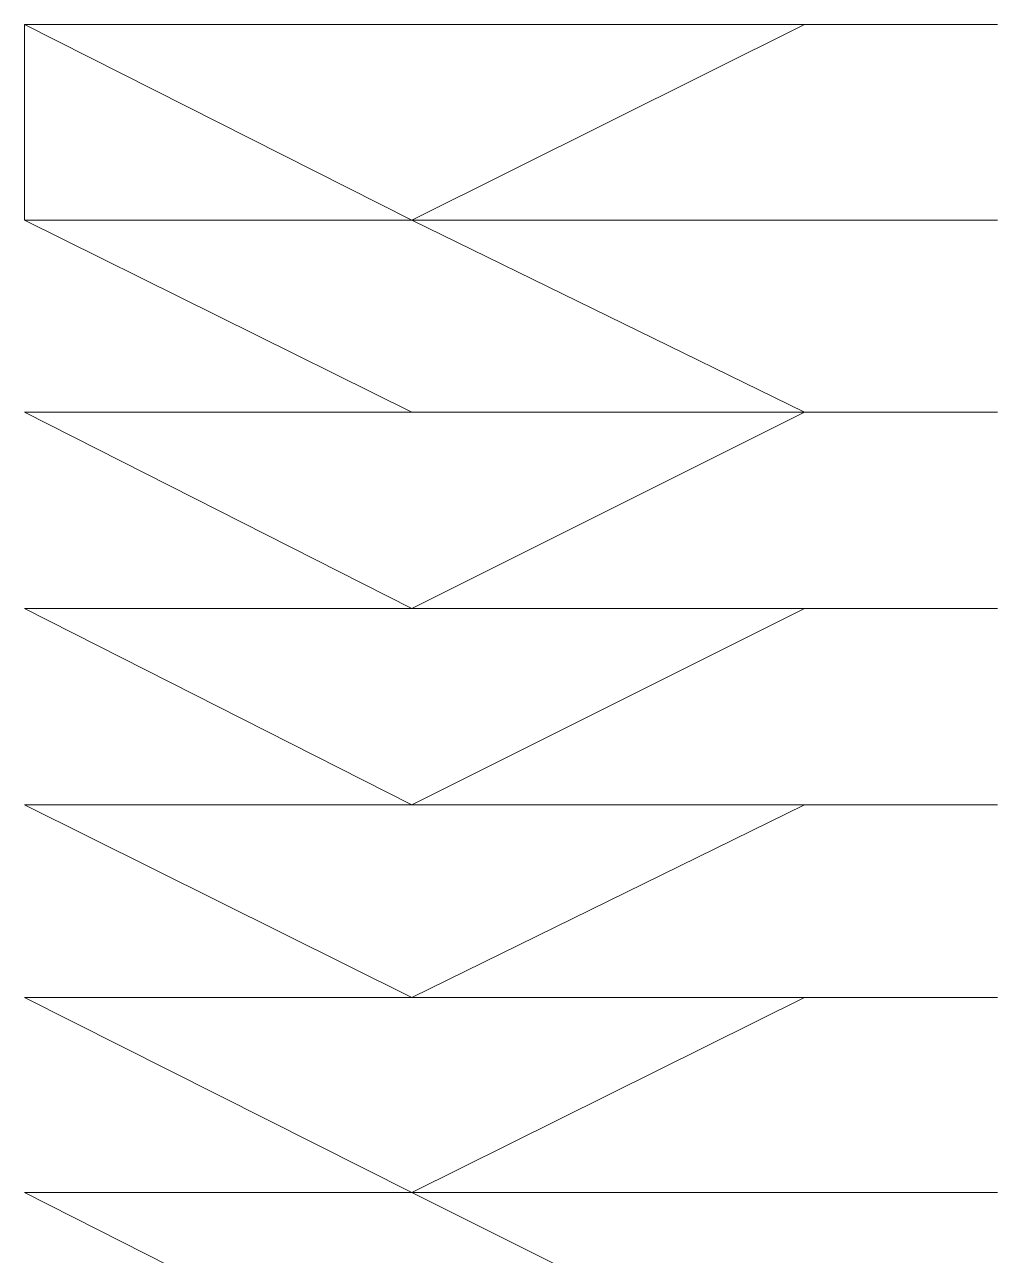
# Model space of a CAD drawing. Header units: millimetres. Extents: x 0 to 17945, y -132 to 1785.
# Drawn here: x 9888.23 to 9888.893, y 130.735 to 131.574 of the extents above; entities that cross this region are included whole.
import ezdxf

# ---------------------------------------------------------------- set-up
doc = ezdxf.new("R2010")
doc.units = ezdxf.units.MM

# ---------------------------------------------------------------- blocks, each defined once
blk = doc.blocks.new('TCR_GROWATT_40KTL3_X_FRONT')
at = {"color": 1, "lineweight": 9}
for points in [[(444.0527, 131.57429), (444.31666, 131.57429), (444.58422, 131.57429), (444.7156, 131.57429)], [(444.7156, 131.57429), (444.45044, 131.57429), (444.18558, 131.57429), (444.0527, 131.57429)], [(444.0527, 131.57429), (444.31666, 131.57429), (444.58422, 131.57429), (444.7156, 131.57429)], [(444.7156, 131.57429), (444.45044, 131.57429), (444.18558, 131.57429), (444.0527, 131.57429)], [(444.0527, 131.57429), (444.31666, 131.57429), (444.58422, 131.57429), (444.7156, 131.57429)], [(444.7156, 131.57429), (444.45044, 131.57429), (444.18558, 131.57429), (444.0527, 131.57429)], [(444.0527, 131.57429), (444.31666, 131.57429), (444.58422, 131.57429), (444.7156, 131.57429)], [(444.7156, 131.57429), (444.45044, 131.57429), (444.18558, 131.57429), (444.0527, 131.57429)], [(444.0527, 131.57429), (444.31666, 131.57429), (444.58422, 131.57429), (444.7156, 131.57429)], [(444.7156, 131.57429), (444.45044, 131.57429), (444.18558, 131.57429), (444.0527, 131.57429)], [(444.0527, 131.57429), (444.31666, 131.57429), (444.58422, 131.57429), (444.7156, 131.57429)], [(444.7156, 131.57429), (444.45044, 131.57429), (444.18558, 131.57429), (444.0527, 131.57429)], [(444.0527, 131.57429), (444.31666, 131.57429), (444.58422, 131.57429), (444.7156, 131.57429)], [(444.7156, 131.57429), (444.45044, 131.57429), (444.18558, 131.57429), (444.0527, 131.57429)], [(444.0527, 131.57429), (444.31666, 131.57429), (444.58422, 131.57429), (444.7156, 131.57429)], [(444.7156, 131.57429), (444.45044, 131.57429), (444.18558, 131.57429), (444.0527, 131.57429)], [(444.0527, 131.57429), (444.31666, 131.57429), (444.58422, 131.57429), (444.7156, 131.57429)], [(444.7156, 131.57429), (444.45044, 131.57429), (444.18558, 131.57429), (444.0527, 131.57429)], [(444.0527, 131.57429), (444.31666, 131.57429), (444.58422, 131.57429), (444.7156, 131.57429)], [(444.7156, 131.57429), (444.45044, 131.57429), (444.18558, 131.57429), (444.0527, 131.57429)], [(444.0527, 131.57429), (444.31666, 131.57429), (444.58422, 131.57429), (444.7156, 131.57429)], [(444.7156, 131.57429), (444.45044, 131.57429), (444.18558, 131.57429), (444.0527, 131.57429)], [(444.0527, 131.57429), (444.31666, 131.57429), (444.58422, 131.57429), (444.7156, 131.57429)], [(444.7156, 131.57429), (444.45044, 131.57429), (444.18558, 131.57429), (444.0527, 131.57429)], [(444.0527, 131.57429), (444.31666, 131.57429), (444.58422, 131.57429), (444.7156, 131.57429)], [(444.7156, 131.57429), (444.45044, 131.57429), (444.18558, 131.57429), (444.0527, 131.57429)], [(444.0527, 131.57429), (444.31666, 131.57429), (444.58422, 131.57429), (444.7156, 131.57429)], [(444.7156, 131.57429), (444.45044, 131.57429), (444.18558, 131.57429), (444.0527, 131.57429)], [(444.0527, 131.57429), (444.31666, 131.57429), (444.58422, 131.57429), (444.7156, 131.57429)], [(444.7156, 131.57429), (444.45044, 131.57429), (444.18558, 131.57429), (444.0527, 131.57429)], [(444.0527, 131.57429), (444.31666, 131.57429), (444.58422, 131.57429), (444.7156, 131.57429)], [(444.7156, 131.57429), (444.45044, 131.57429), (444.18558, 131.57429), (444.0527, 131.57429)], [(444.0527, 131.57429), (444.31666, 131.57429), (444.58422, 131.57429), (444.7156, 131.57429)], [(444.7156, 131.57429), (444.45044, 131.57429), (444.18558, 131.57429), (444.0527, 131.57429)], [(444.0527, 131.57429), (444.31666, 131.57429), (444.58422, 131.57429), (444.7156, 131.57429)], [(444.7156, 131.57429), (444.45044, 131.57429), (444.18558, 131.57429), (444.0527, 131.57429)], [(444.0527, 131.57429), (444.31666, 131.57429), (444.58422, 131.57429), (444.7156, 131.57429)], [(444.7156, 131.57429), (444.45044, 131.57429), (444.18558, 131.57429), (444.0527, 131.57429)], [(444.0527, 131.57429), (444.31666, 131.57429), (444.58422, 131.57429), (444.7156, 131.57429)], [(444.7156, 131.57429), (444.45044, 131.57429), (444.18558, 131.57429), (444.0527, 131.57429)], [(444.0527, 131.57429), (444.31666, 131.57429), (444.58422, 131.57429), (444.7156, 131.57429)], [(444.7156, 131.57429), (444.45044, 131.57429), (444.18558, 131.57429), (444.0527, 131.57429)], [(444.0527, 131.57429), (444.31666, 131.57429), (444.58422, 131.57429), (444.7156, 131.57429)], [(444.7156, 131.57429), (444.45044, 131.57429), (444.18558, 131.57429), (444.0527, 131.57429)], [(444.0527, 131.57429), (444.31666, 131.57429), (444.58422, 131.57429), (444.7156, 131.57429)], [(444.7156, 131.57429), (444.45044, 131.57429), (444.18558, 131.57429), (444.0527, 131.57429)], [(444.0527, 131.57429), (444.31666, 131.57429), (444.58422, 131.57429), (444.7156, 131.57429)], [(444.7156, 131.57429), (444.45044, 131.57429), (444.18558, 131.57429), (444.0527, 131.57429)], [(444.0527, 131.57429), (444.31666, 131.57429), (444.58422, 131.57429), (444.7156, 131.57429)], [(444.7156, 131.57429), (444.45044, 131.57429), (444.18558, 131.57429), (444.0527, 131.57429)], [(444.0527, 131.57429), (444.31666, 131.57429), (444.58422, 131.57429), (444.7156, 131.57429)], [(444.7156, 131.57429), (444.45044, 131.57429), (444.18558, 131.57429), (444.0527, 131.57429)], [(444.0527, 131.57429), (444.31666, 131.57429), (444.58422, 131.57429), (444.7156, 131.57429)], [(444.7156, 131.57429), (444.45044, 131.57429), (444.18558, 131.57429), (444.0527, 131.57429)], [(444.0527, 131.57429), (444.31666, 131.57429), (444.58422, 131.57429), (444.7156, 131.57429)], [(444.7156, 131.57429), (444.45044, 131.57429), (444.18558, 131.57429), (444.0527, 131.57429)], [(444.0527, 131.57429), (444.31666, 131.57429), (444.58422, 131.57429), (444.7156, 131.57429)], [(444.7156, 131.57429), (444.45044, 131.57429), (444.18558, 131.57429), (444.0527, 131.57429)], [(444.0527, 131.57429), (444.31666, 131.57429), (444.58422, 131.57429), (444.7156, 131.57429)], [(444.7156, 131.57429), (444.45044, 131.57429), (444.18558, 131.57429), (444.0527, 131.57429)], [(444.0527, 131.44111), (444.31666, 131.44111), (444.58422, 131.44111), (444.7156, 131.44111)], [(444.7156, 131.44111), (444.45044, 131.44111), (444.18558, 131.44111), (444.0527, 131.44111)], [(444.0527, 131.44111), (444.31666, 131.44111), (444.58422, 131.44111), (444.7156, 131.44111)], [(444.7156, 131.44111), (444.45044, 131.44111), (444.18558, 131.44111), (444.0527, 131.44111)], [(444.0527, 131.44111), (444.31666, 131.44111), (444.58422, 131.44111), (444.7156, 131.44111)], [(444.7156, 131.44111), (444.45044, 131.44111), (444.18558, 131.44111), (444.0527, 131.44111)], [(444.0527, 131.44111), (444.31666, 131.44111), (444.58422, 131.44111), (444.7156, 131.44111)], [(444.7156, 131.44111), (444.45044, 131.44111), (444.18558, 131.44111), (444.0527, 131.44111)], [(444.0527, 131.44111), (444.31666, 131.44111), (444.58422, 131.44111), (444.7156, 131.44111)], [(444.7156, 131.44111), (444.45044, 131.44111), (444.18558, 131.44111), (444.0527, 131.44111)], [(444.0527, 131.44111), (444.31666, 131.44111), (444.58422, 131.44111), (444.7156, 131.44111)], [(444.7156, 131.44111), (444.45044, 131.44111), (444.18558, 131.44111), (444.0527, 131.44111)], [(444.0527, 131.44111), (444.31666, 131.44111), (444.58422, 131.44111), (444.7156, 131.44111)], [(444.7156, 131.44111), (444.45044, 131.44111), (444.18558, 131.44111), (444.0527, 131.44111)], [(444.0527, 131.44111), (444.31666, 131.44111), (444.58422, 131.44111), (444.7156, 131.44111)], [(444.7156, 131.44111), (444.45044, 131.44111), (444.18558, 131.44111), (444.0527, 131.44111)], [(444.0527, 131.44111), (444.31666, 131.44111), (444.58422, 131.44111), (444.7156, 131.44111)], [(444.7156, 131.44111), (444.45044, 131.44111), (444.18558, 131.44111), (444.0527, 131.44111)], [(444.0527, 131.44111), (444.31666, 131.44111), (444.58422, 131.44111), (444.7156, 131.44111)], [(444.7156, 131.44111), (444.45044, 131.44111), (444.18558, 131.44111), (444.0527, 131.44111)], [(444.0527, 131.44111), (444.31666, 131.44111), (444.58422, 131.44111), (444.7156, 131.44111)], [(444.7156, 131.44111), (444.45044, 131.44111), (444.18558, 131.44111), (444.0527, 131.44111)], [(444.0527, 131.44111), (444.31666, 131.44111), (444.58422, 131.44111), (444.7156, 131.44111)], [(444.7156, 131.44111), (444.45044, 131.44111), (444.18558, 131.44111), (444.0527, 131.44111)], [(444.0527, 131.44111), (444.31666, 131.44111), (444.58422, 131.44111), (444.7156, 131.44111)], [(444.7156, 131.44111), (444.45044, 131.44111), (444.18558, 131.44111), (444.0527, 131.44111)], [(444.0527, 131.44111), (444.31666, 131.44111), (444.58422, 131.44111), (444.7156, 131.44111)], [(444.7156, 131.44111), (444.45044, 131.44111), (444.18558, 131.44111), (444.0527, 131.44111)], [(444.0527, 131.44111), (444.31666, 131.44111), (444.58422, 131.44111), (444.7156, 131.44111)], [(444.7156, 131.44111), (444.45044, 131.44111), (444.18558, 131.44111), (444.0527, 131.44111)], [(444.0527, 131.31003), (444.31666, 131.31003), (444.58422, 131.31003), (444.7156, 131.31003)], [(444.7156, 131.31003), (444.45044, 131.31003), (444.18558, 131.31003), (444.0527, 131.31003)], [(444.0527, 131.31003), (444.31666, 131.31003), (444.58422, 131.31003), (444.7156, 131.31003)], [(444.7156, 131.31003), (444.45044, 131.31003), (444.18558, 131.31003), (444.0527, 131.31003)], [(444.0527, 131.31003), (444.31666, 131.31003), (444.58422, 131.31003), (444.7156, 131.31003)], [(444.7156, 131.31003), (444.45044, 131.31003), (444.18558, 131.31003), (444.0527, 131.31003)], [(444.0527, 131.31003), (444.31666, 131.31003), (444.58422, 131.31003), (444.7156, 131.31003)], [(444.7156, 131.31003), (444.45044, 131.31003), (444.18558, 131.31003), (444.0527, 131.31003)], [(444.0527, 131.31003), (444.31666, 131.31003), (444.58422, 131.31003), (444.7156, 131.31003)], [(444.7156, 131.31003), (444.45044, 131.31003), (444.18558, 131.31003), (444.0527, 131.31003)], [(444.0527, 131.31003), (444.31666, 131.31003), (444.58422, 131.31003), (444.7156, 131.31003)], [(444.7156, 131.31003), (444.45044, 131.31003), (444.18558, 131.31003), (444.0527, 131.31003)], [(444.0527, 131.31003), (444.31666, 131.31003), (444.58422, 131.31003), (444.7156, 131.31003)], [(444.7156, 131.31003), (444.45044, 131.31003), (444.18558, 131.31003), (444.0527, 131.31003)], [(444.0527, 131.31003), (444.31666, 131.31003), (444.58422, 131.31003), (444.7156, 131.31003)], [(444.7156, 131.31003), (444.45044, 131.31003), (444.18558, 131.31003), (444.0527, 131.31003)], [(444.0527, 131.31003), (444.31666, 131.31003), (444.58422, 131.31003), (444.7156, 131.31003)], [(444.7156, 131.31003), (444.45044, 131.31003), (444.18558, 131.31003), (444.0527, 131.31003)], [(444.0527, 131.31003), (444.31666, 131.31003), (444.58422, 131.31003), (444.7156, 131.31003)], [(444.7156, 131.31003), (444.45044, 131.31003), (444.18558, 131.31003), (444.0527, 131.31003)], [(444.0527, 131.31003), (444.31666, 131.31003), (444.58422, 131.31003), (444.7156, 131.31003)], [(444.7156, 131.31003), (444.45044, 131.31003), (444.18558, 131.31003), (444.0527, 131.31003)], [(444.0527, 131.31003), (444.31666, 131.31003), (444.58422, 131.31003), (444.7156, 131.31003)], [(444.7156, 131.31003), (444.45044, 131.31003), (444.18558, 131.31003), (444.0527, 131.31003)], [(444.0527, 131.31003), (444.31666, 131.31003), (444.58422, 131.31003), (444.7156, 131.31003)], [(444.7156, 131.31003), (444.45044, 131.31003), (444.18558, 131.31003), (444.0527, 131.31003)], [(444.0527, 131.31003), (444.31666, 131.31003), (444.58422, 131.31003), (444.7156, 131.31003)], [(444.7156, 131.31003), (444.45044, 131.31003), (444.18558, 131.31003), (444.0527, 131.31003)], [(444.0527, 131.31003), (444.31666, 131.31003), (444.58422, 131.31003), (444.7156, 131.31003)], [(444.7156, 131.31003), (444.45044, 131.31003), (444.18558, 131.31003), (444.0527, 131.31003)], [(444.0527, 131.31003), (444.31666, 131.31003), (444.58422, 131.31003), (444.7156, 131.31003)], [(444.7156, 131.31003), (444.45044, 131.31003), (444.18558, 131.31003), (444.0527, 131.31003)], [(444.0527, 131.31003), (444.31666, 131.31003), (444.58422, 131.31003), (444.7156, 131.31003)], [(444.7156, 131.31003), (444.45044, 131.31003), (444.18558, 131.31003), (444.0527, 131.31003)], [(444.0527, 131.31003), (444.31666, 131.31003), (444.58422, 131.31003), (444.7156, 131.31003)], [(444.7156, 131.31003), (444.45044, 131.31003), (444.18558, 131.31003), (444.0527, 131.31003)], [(444.0527, 131.31003), (444.31666, 131.31003), (444.58422, 131.31003), (444.7156, 131.31003)], [(444.7156, 131.31003), (444.45044, 131.31003), (444.18558, 131.31003), (444.0527, 131.31003)], [(444.0527, 131.17624), (444.31666, 131.17624), (444.58422, 131.17624), (444.7156, 131.17624)], [(444.7156, 131.17624), (444.45044, 131.17624), (444.18558, 131.17624), (444.0527, 131.17624)], [(444.0527, 131.17624), (444.31666, 131.17624), (444.58422, 131.17624), (444.7156, 131.17624)], [(444.7156, 131.17624), (444.45044, 131.17624), (444.18558, 131.17624), (444.0527, 131.17624)], [(444.0527, 131.17624), (444.31666, 131.17624), (444.58422, 131.17624), (444.7156, 131.17624)], [(444.7156, 131.17624), (444.45044, 131.17624), (444.18558, 131.17624), (444.0527, 131.17624)], [(444.0527, 131.17624), (444.31666, 131.17624), (444.58422, 131.17624), (444.7156, 131.17624)], [(444.7156, 131.17624), (444.45044, 131.17624), (444.18558, 131.17624), (444.0527, 131.17624)], [(444.0527, 131.17624), (444.31666, 131.17624), (444.58422, 131.17624), (444.7156, 131.17624)], [(444.7156, 131.17624), (444.45044, 131.17624), (444.18558, 131.17624), (444.0527, 131.17624)], [(444.0527, 131.17624), (444.31666, 131.17624), (444.58422, 131.17624), (444.7156, 131.17624)], [(444.7156, 131.17624), (444.45044, 131.17624), (444.18558, 131.17624), (444.0527, 131.17624)], [(444.0527, 131.17624), (444.31666, 131.17624), (444.58422, 131.17624), (444.7156, 131.17624)], [(444.7156, 131.17624), (444.45044, 131.17624), (444.18558, 131.17624), (444.0527, 131.17624)], [(444.0527, 131.17624), (444.31666, 131.17624), (444.58422, 131.17624), (444.7156, 131.17624)], [(444.7156, 131.17624), (444.45044, 131.17624), (444.18558, 131.17624), (444.0527, 131.17624)], [(444.0527, 131.17624), (444.31666, 131.17624), (444.58422, 131.17624), (444.7156, 131.17624)], [(444.7156, 131.17624), (444.45044, 131.17624), (444.18558, 131.17624), (444.0527, 131.17624)], [(444.0527, 131.17624), (444.31666, 131.17624), (444.58422, 131.17624), (444.7156, 131.17624)], [(444.7156, 131.17624), (444.45044, 131.17624), (444.18558, 131.17624), (444.0527, 131.17624)], [(444.0527, 131.17624), (444.31666, 131.17624), (444.58422, 131.17624), (444.7156, 131.17624)], [(444.7156, 131.17624), (444.45044, 131.17624), (444.18558, 131.17624), (444.0527, 131.17624)], [(444.0527, 131.17624), (444.31666, 131.17624), (444.58422, 131.17624), (444.7156, 131.17624)], [(444.7156, 131.17624), (444.45044, 131.17624), (444.18558, 131.17624), (444.0527, 131.17624)], [(444.0527, 131.17624), (444.31666, 131.17624), (444.58422, 131.17624), (444.7156, 131.17624)], [(444.7156, 131.17624), (444.45044, 131.17624), (444.18558, 131.17624), (444.0527, 131.17624)], [(444.0527, 131.17624), (444.31666, 131.17624), (444.58422, 131.17624), (444.7156, 131.17624)], [(444.7156, 131.17624), (444.45044, 131.17624), (444.18558, 131.17624), (444.0527, 131.17624)], [(444.0527, 131.17624), (444.31666, 131.17624), (444.58422, 131.17624), (444.7156, 131.17624)], [(444.7156, 131.17624), (444.45044, 131.17624), (444.18558, 131.17624), (444.0527, 131.17624)], [(444.0527, 131.17624), (444.31666, 131.17624), (444.58422, 131.17624), (444.7156, 131.17624)], [(444.7156, 131.17624), (444.45044, 131.17624), (444.18558, 131.17624), (444.0527, 131.17624)], [(444.0527, 131.17624), (444.31666, 131.17624), (444.58422, 131.17624), (444.7156, 131.17624)], [(444.7156, 131.17624), (444.45044, 131.17624), (444.18558, 131.17624), (444.0527, 131.17624)], [(444.0527, 131.17624), (444.31666, 131.17624), (444.58422, 131.17624), (444.7156, 131.17624)], [(444.7156, 131.17624), (444.45044, 131.17624), (444.18558, 131.17624), (444.0527, 131.17624)], [(444.0527, 131.17624), (444.31666, 131.17624), (444.58422, 131.17624), (444.7156, 131.17624)], [(444.7156, 131.17624), (444.45044, 131.17624), (444.18558, 131.17624), (444.0527, 131.17624)], [(444.0527, 131.17624), (444.31666, 131.17624), (444.58422, 131.17624), (444.7156, 131.17624)], [(444.7156, 131.17624), (444.45044, 131.17624), (444.18558, 131.17624), (444.0527, 131.17624)], [(444.0527, 131.17624), (444.31666, 131.17624), (444.58422, 131.17624), (444.7156, 131.17624)], [(444.7156, 131.17624), (444.45044, 131.17624), (444.18558, 131.17624), (444.0527, 131.17624)], [(444.0527, 131.17624), (444.31666, 131.17624), (444.58422, 131.17624), (444.7156, 131.17624)], [(444.7156, 131.17624), (444.45044, 131.17624), (444.18558, 131.17624), (444.0527, 131.17624)], [(444.0527, 131.17624), (444.31666, 131.17624), (444.58422, 131.17624), (444.7156, 131.17624)], [(444.7156, 131.17624), (444.45044, 131.17624), (444.18558, 131.17624), (444.0527, 131.17624)], [(444.0527, 131.17624), (444.31666, 131.17624), (444.58422, 131.17624), (444.7156, 131.17624)], [(444.7156, 131.17624), (444.45044, 131.17624), (444.18558, 131.17624), (444.0527, 131.17624)], [(444.0527, 131.17624), (444.31666, 131.17624), (444.58422, 131.17624), (444.7156, 131.17624)], [(444.7156, 131.17624), (444.45044, 131.17624), (444.18558, 131.17624), (444.0527, 131.17624)], [(444.0527, 131.17624), (444.31666, 131.17624), (444.58422, 131.17624), (444.7156, 131.17624)], [(444.7156, 131.17624), (444.45044, 131.17624), (444.18558, 131.17624), (444.0527, 131.17624)], [(444.0527, 131.17624), (444.31666, 131.17624), (444.58422, 131.17624), (444.7156, 131.17624)], [(444.7156, 131.17624), (444.45044, 131.17624), (444.18558, 131.17624), (444.0527, 131.17624)], [(444.0527, 131.17624), (444.31666, 131.17624), (444.58422, 131.17624), (444.7156, 131.17624)], [(444.7156, 131.17624), (444.45044, 131.17624), (444.18558, 131.17624), (444.0527, 131.17624)], [(444.0527, 131.17624), (444.31666, 131.17624), (444.58422, 131.17624), (444.7156, 131.17624)], [(444.7156, 131.17624), (444.45044, 131.17624), (444.18558, 131.17624), (444.0527, 131.17624)], [(444.0527, 131.17624), (444.31666, 131.17624), (444.58422, 131.17624), (444.7156, 131.17624)], [(444.7156, 131.17624), (444.45044, 131.17624), (444.18558, 131.17624), (444.0527, 131.17624)], [(444.0527, 131.17624), (444.31666, 131.17624), (444.58422, 131.17624), (444.7156, 131.17624)], [(444.7156, 131.17624), (444.45044, 131.17624), (444.18558, 131.17624), (444.0527, 131.17624)], [(444.0527, 131.04246), (444.31666, 131.04246), (444.58422, 131.04246), (444.7156, 131.04246)], [(444.7156, 131.04246), (444.45044, 131.04246), (444.18558, 131.04246), (444.0527, 131.04246)], [(444.0527, 131.04246), (444.31666, 131.04246), (444.58422, 131.04246), (444.7156, 131.04246)], [(444.7156, 131.04246), (444.45044, 131.04246), (444.18558, 131.04246), (444.0527, 131.04246)], [(444.0527, 131.04246), (444.31666, 131.04246), (444.58422, 131.04246), (444.7156, 131.04246)], [(444.7156, 131.04246), (444.45044, 131.04246), (444.18558, 131.04246), (444.0527, 131.04246)], [(444.0527, 131.04246), (444.31666, 131.04246), (444.58422, 131.04246), (444.7156, 131.04246)], [(444.7156, 131.04246), (444.45044, 131.04246), (444.18558, 131.04246), (444.0527, 131.04246)], [(444.0527, 131.04246), (444.31666, 131.04246), (444.58422, 131.04246), (444.7156, 131.04246)], [(444.7156, 131.04246), (444.45044, 131.04246), (444.18558, 131.04246), (444.0527, 131.04246)], [(444.0527, 131.04246), (444.31666, 131.04246), (444.58422, 131.04246), (444.7156, 131.04246)], [(444.7156, 131.04246), (444.45044, 131.04246), (444.18558, 131.04246), (444.0527, 131.04246)], [(444.0527, 131.04246), (444.31666, 131.04246), (444.58422, 131.04246), (444.7156, 131.04246)], [(444.7156, 131.04246), (444.45044, 131.04246), (444.18558, 131.04246), (444.0527, 131.04246)], [(444.0527, 131.04246), (444.31666, 131.04246), (444.58422, 131.04246), (444.7156, 131.04246)], [(444.7156, 131.04246), (444.45044, 131.04246), (444.18558, 131.04246), (444.0527, 131.04246)], [(444.0527, 131.04246), (444.31666, 131.04246), (444.58422, 131.04246), (444.7156, 131.04246)], [(444.7156, 131.04246), (444.45044, 131.04246), (444.18558, 131.04246), (444.0527, 131.04246)], [(444.0527, 131.04246), (444.31666, 131.04246), (444.58422, 131.04246), (444.7156, 131.04246)], [(444.7156, 131.04246), (444.45044, 131.04246), (444.18558, 131.04246), (444.0527, 131.04246)], [(444.0527, 131.04246), (444.31666, 131.04246), (444.58422, 131.04246), (444.7156, 131.04246)], [(444.7156, 131.04246), (444.45044, 131.04246), (444.18558, 131.04246), (444.0527, 131.04246)], [(444.0527, 131.04246), (444.31666, 131.04246), (444.58422, 131.04246), (444.7156, 131.04246)], [(444.7156, 131.04246), (444.45044, 131.04246), (444.18558, 131.04246), (444.0527, 131.04246)], [(444.0527, 131.04246), (444.31666, 131.04246), (444.58422, 131.04246), (444.7156, 131.04246)], [(444.7156, 131.04246), (444.45044, 131.04246), (444.18558, 131.04246), (444.0527, 131.04246)], [(444.0527, 131.04246), (444.31666, 131.04246), (444.58422, 131.04246), (444.7156, 131.04246)], [(444.7156, 131.04246), (444.45044, 131.04246), (444.18558, 131.04246), (444.0527, 131.04246)], [(444.0527, 131.04246), (444.31666, 131.04246), (444.58422, 131.04246), (444.7156, 131.04246)], [(444.7156, 131.04246), (444.45044, 131.04246), (444.18558, 131.04246), (444.0527, 131.04246)], [(444.0527, 131.04246), (444.31666, 131.04246), (444.58422, 131.04246), (444.7156, 131.04246)], [(444.7156, 131.04246), (444.45044, 131.04246), (444.18558, 131.04246), (444.0527, 131.04246)], [(444.0527, 131.04246), (444.31666, 131.04246), (444.58422, 131.04246), (444.7156, 131.04246)], [(444.7156, 131.04246), (444.45044, 131.04246), (444.18558, 131.04246), (444.0527, 131.04246)], [(444.0527, 131.04246), (444.31666, 131.04246), (444.58422, 131.04246), (444.7156, 131.04246)], [(444.7156, 131.04246), (444.45044, 131.04246), (444.18558, 131.04246), (444.0527, 131.04246)], [(444.0527, 131.04246), (444.31666, 131.04246), (444.58422, 131.04246), (444.7156, 131.04246)], [(444.7156, 131.04246), (444.45044, 131.04246), (444.18558, 131.04246), (444.0527, 131.04246)], [(444.0527, 131.04246), (444.31666, 131.04246), (444.58422, 131.04246), (444.7156, 131.04246)], [(444.7156, 131.04246), (444.45044, 131.04246), (444.18558, 131.04246), (444.0527, 131.04246)], [(444.0527, 131.04246), (444.31666, 131.04246), (444.58422, 131.04246), (444.7156, 131.04246)], [(444.7156, 131.04246), (444.45044, 131.04246), (444.18558, 131.04246), (444.0527, 131.04246)], [(444.0527, 131.04246), (444.31666, 131.04246), (444.58422, 131.04246), (444.7156, 131.04246)], [(444.7156, 131.04246), (444.45044, 131.04246), (444.18558, 131.04246), (444.0527, 131.04246)], [(444.0527, 131.04246), (444.31666, 131.04246), (444.58422, 131.04246), (444.7156, 131.04246)], [(444.7156, 131.04246), (444.45044, 131.04246), (444.18558, 131.04246), (444.0527, 131.04246)], [(444.0527, 131.04246), (444.31666, 131.04246), (444.58422, 131.04246), (444.7156, 131.04246)], [(444.7156, 131.04246), (444.45044, 131.04246), (444.18558, 131.04246), (444.0527, 131.04246)], [(444.0527, 131.04246), (444.31666, 131.04246), (444.58422, 131.04246), (444.7156, 131.04246)], [(444.7156, 131.04246), (444.45044, 131.04246), (444.18558, 131.04246), (444.0527, 131.04246)], [(444.0527, 131.04246), (444.31666, 131.04246), (444.58422, 131.04246), (444.7156, 131.04246)], [(444.7156, 131.04246), (444.45044, 131.04246), (444.18558, 131.04246), (444.0527, 131.04246)], [(444.0527, 131.04246), (444.31666, 131.04246), (444.58422, 131.04246), (444.7156, 131.04246)], [(444.7156, 131.04246), (444.45044, 131.04246), (444.18558, 131.04246), (444.0527, 131.04246)], [(444.0527, 130.91108), (444.31666, 130.91108), (444.58422, 130.91108), (444.7156, 130.91108)], [(444.7156, 130.91108), (444.45044, 130.91108), (444.18558, 130.91108), (444.0527, 130.91108)], [(444.0527, 130.91108), (444.31666, 130.91108), (444.58422, 130.91108), (444.7156, 130.91108)], [(444.7156, 130.91108), (444.45044, 130.91108), (444.18558, 130.91108), (444.0527, 130.91108)], [(444.0527, 130.91108), (444.31666, 130.91108), (444.58422, 130.91108), (444.7156, 130.91108)], [(444.7156, 130.91108), (444.45044, 130.91108), (444.18558, 130.91108), (444.0527, 130.91108)], [(444.0527, 130.91108), (444.31666, 130.91108), (444.58422, 130.91108), (444.7156, 130.91108)], [(444.7156, 130.91108), (444.45044, 130.91108), (444.18558, 130.91108), (444.0527, 130.91108)], [(444.0527, 130.91108), (444.31666, 130.91108), (444.58422, 130.91108), (444.7156, 130.91108)], [(444.7156, 130.91108), (444.45044, 130.91108), (444.18558, 130.91108), (444.0527, 130.91108)], [(444.0527, 130.91108), (444.31666, 130.91108), (444.58422, 130.91108), (444.7156, 130.91108)], [(444.7156, 130.91108), (444.45044, 130.91108), (444.18558, 130.91108), (444.0527, 130.91108)], [(444.0527, 130.91108), (444.31666, 130.91108), (444.58422, 130.91108), (444.7156, 130.91108)], [(444.7156, 130.91108), (444.45044, 130.91108), (444.18558, 130.91108), (444.0527, 130.91108)], [(444.0527, 130.91108), (444.31666, 130.91108), (444.58422, 130.91108), (444.7156, 130.91108)], [(444.7156, 130.91108), (444.45044, 130.91108), (444.18558, 130.91108), (444.0527, 130.91108)], [(444.0527, 130.91108), (444.31666, 130.91108), (444.58422, 130.91108), (444.7156, 130.91108)], [(444.7156, 130.91108), (444.45044, 130.91108), (444.18558, 130.91108), (444.0527, 130.91108)], [(444.0527, 130.91108), (444.31666, 130.91108), (444.58422, 130.91108), (444.7156, 130.91108)], [(444.7156, 130.91108), (444.45044, 130.91108), (444.18558, 130.91108), (444.0527, 130.91108)], [(444.0527, 130.91108), (444.31666, 130.91108), (444.58422, 130.91108), (444.7156, 130.91108)], [(444.7156, 130.91108), (444.45044, 130.91108), (444.18558, 130.91108), (444.0527, 130.91108)], [(444.0527, 130.91108), (444.31666, 130.91108), (444.58422, 130.91108), (444.7156, 130.91108)], [(444.7156, 130.91108), (444.45044, 130.91108), (444.18558, 130.91108), (444.0527, 130.91108)], [(444.0527, 130.91108), (444.31666, 130.91108), (444.58422, 130.91108), (444.7156, 130.91108)], [(444.7156, 130.91108), (444.45044, 130.91108), (444.18558, 130.91108), (444.0527, 130.91108)], [(444.0527, 130.91108), (444.31666, 130.91108), (444.58422, 130.91108), (444.7156, 130.91108)], [(444.7156, 130.91108), (444.45044, 130.91108), (444.18558, 130.91108), (444.0527, 130.91108)], [(444.0527, 130.91108), (444.31666, 130.91108), (444.58422, 130.91108), (444.7156, 130.91108)], [(444.7156, 130.91108), (444.45044, 130.91108), (444.18558, 130.91108), (444.0527, 130.91108)], [(444.0527, 130.91108), (444.31666, 130.91108), (444.58422, 130.91108), (444.7156, 130.91108)], [(444.7156, 130.91108), (444.45044, 130.91108), (444.18558, 130.91108), (444.0527, 130.91108)], [(444.0527, 130.91108), (444.31666, 130.91108), (444.58422, 130.91108), (444.7156, 130.91108)], [(444.7156, 130.91108), (444.45044, 130.91108), (444.18558, 130.91108), (444.0527, 130.91108)], [(444.0527, 130.91108), (444.31666, 130.91108), (444.58422, 130.91108), (444.7156, 130.91108)], [(444.7156, 130.91108), (444.45044, 130.91108), (444.18558, 130.91108), (444.0527, 130.91108)], [(444.0527, 130.7782), (444.31666, 130.7782), (444.58422, 130.7782), (444.7156, 130.7782)], [(444.7156, 130.7782), (444.45044, 130.7782), (444.18558, 130.7782), (444.0527, 130.7782)], [(444.0527, 130.7782), (444.31666, 130.7782), (444.58422, 130.7782), (444.7156, 130.7782)], [(444.7156, 130.7782), (444.45044, 130.7782), (444.18558, 130.7782), (444.0527, 130.7782)], [(444.0527, 130.7782), (444.31666, 130.7782), (444.58422, 130.7782), (444.7156, 130.7782)], [(444.7156, 130.7782), (444.45044, 130.7782), (444.18558, 130.7782), (444.0527, 130.7782)], [(444.0527, 130.7782), (444.31666, 130.7782), (444.58422, 130.7782), (444.7156, 130.7782)], [(444.7156, 130.7782), (444.45044, 130.7782), (444.18558, 130.7782), (444.0527, 130.7782)], [(444.0527, 130.7782), (444.31666, 130.7782), (444.58422, 130.7782), (444.7156, 130.7782)], [(444.7156, 130.7782), (444.45044, 130.7782), (444.18558, 130.7782), (444.0527, 130.7782)], [(444.0527, 130.7782), (444.31666, 130.7782), (444.58422, 130.7782), (444.7156, 130.7782)], [(444.7156, 130.7782), (444.45044, 130.7782), (444.18558, 130.7782), (444.0527, 130.7782)], [(444.0527, 130.7782), (444.31666, 130.7782), (444.58422, 130.7782), (444.7156, 130.7782)], [(444.7156, 130.7782), (444.45044, 130.7782), (444.18558, 130.7782), (444.0527, 130.7782)], [(444.0527, 130.7782), (444.31666, 130.7782), (444.58422, 130.7782), (444.7156, 130.7782)], [(444.7156, 130.7782), (444.45044, 130.7782), (444.18558, 130.7782), (444.0527, 130.7782)], [(444.0527, 130.7782), (444.31666, 130.7782), (444.58422, 130.7782), (444.7156, 130.7782)], [(444.7156, 130.7782), (444.45044, 130.7782), (444.18558, 130.7782), (444.0527, 130.7782)], [(444.0527, 130.7782), (444.31666, 130.7782), (444.58422, 130.7782), (444.7156, 130.7782)], [(444.7156, 130.7782), (444.45044, 130.7782), (444.18558, 130.7782), (444.0527, 130.7782)], [(444.0527, 130.7782), (444.31666, 130.7782), (444.58422, 130.7782), (444.7156, 130.7782)], [(444.7156, 130.7782), (444.45044, 130.7782), (444.18558, 130.7782), (444.0527, 130.7782)], [(444.0527, 130.7782), (444.31666, 130.7782), (444.58422, 130.7782), (444.7156, 130.7782)], [(444.7156, 130.7782), (444.45044, 130.7782), (444.18558, 130.7782), (444.0527, 130.7782)], [(444.0527, 130.7782), (444.31666, 130.7782), (444.58422, 130.7782), (444.7156, 130.7782)], [(444.7156, 130.7782), (444.45044, 130.7782), (444.18558, 130.7782), (444.0527, 130.7782)], [(444.0527, 130.7782), (444.31666, 130.7782), (444.58422, 130.7782), (444.7156, 130.7782)], [(444.7156, 130.7782), (444.45044, 130.7782), (444.18558, 130.7782), (444.0527, 130.7782)], [(444.0527, 130.7782), (444.31666, 130.7782), (444.58422, 130.7782), (444.7156, 130.7782)], [(444.7156, 130.7782), (444.45044, 130.7782), (444.18558, 130.7782), (444.0527, 130.7782)]]:
    blk.add_lwpolyline(points, dxfattribs=at)
for points in [[(444.0527, 131.57429), (444.31666, 131.57429), (444.58422, 131.57429), (444.31666, 131.57429)], [(444.0527, 131.57429), (444.31666, 131.57429), (444.58422, 131.57429), (444.31666, 131.57429)], [(444.0527, 131.57429), (444.31666, 131.57429), (444.58422, 131.57429), (444.31666, 131.57429)], [(444.0527, 131.57429), (444.31666, 131.57429), (444.58422, 131.57429), (444.31666, 131.57429)], [(444.0527, 131.57429), (444.31666, 131.57429), (444.58422, 131.57429), (444.31666, 131.57429)], [(444.0527, 131.57429), (444.31666, 131.57429), (444.58422, 131.57429), (444.31666, 131.57429)], [(444.0527, 131.57429), (444.31666, 131.57429), (444.58422, 131.57429), (444.31666, 131.57429)], [(444.0527, 131.57429), (444.31666, 131.57429), (444.58422, 131.57429), (444.31666, 131.57429)], [(444.0527, 131.57429), (444.31666, 131.57429), (444.58422, 131.57429), (444.31666, 131.57429)], [(444.0527, 131.57429), (444.31666, 131.57429), (444.58422, 131.57429), (444.31666, 131.57429)], [(444.0527, 131.57429), (444.31666, 131.57429), (444.58422, 131.57429), (444.31666, 131.57429)], [(444.0527, 131.57429), (444.31666, 131.57429), (444.58422, 131.57429), (444.31666, 131.57429)], [(444.0527, 131.57429), (444.31666, 131.57429), (444.58422, 131.57429), (444.31666, 131.57429)], [(444.0527, 131.57429), (444.31666, 131.44111), (444.58422, 131.44111), (444.31666, 131.44111), (444.0527, 131.44111)], [(444.0527, 131.57429), (444.31666, 131.57429), (444.58422, 131.57429), (444.31666, 131.44111), (444.0527, 131.44111)], [(444.0527, 131.44111), (444.31666, 131.44111), (444.58422, 131.44111), (444.31666, 131.44111)], [(444.0527, 131.44111), (444.31666, 131.44111), (444.58422, 131.44111), (444.31666, 131.44111)], [(444.0527, 131.44111), (444.31666, 131.44111), (444.58422, 131.44111), (444.31666, 131.44111)], [(444.0527, 131.44111), (444.31666, 131.44111), (444.58422, 131.44111), (444.31666, 131.44111)], [(444.0527, 131.44111), (444.31666, 131.44111), (444.58422, 131.44111), (444.31666, 131.44111)], [(444.0527, 131.44111), (444.31666, 131.44111), (444.58422, 131.44111), (444.31666, 131.44111)], [(444.0527, 131.44111), (444.31666, 131.44111), (444.58422, 131.44111), (444.31666, 131.44111)], [(444.0527, 131.44111), (444.31666, 131.44111), (444.58422, 131.44111), (444.31666, 131.44111)], [(444.0527, 131.44111), (444.31666, 131.44111), (444.58422, 131.44111), (444.31666, 131.44111)], [(444.0527, 131.44111), (444.31666, 131.44111), (444.58422, 131.44111), (444.31666, 131.44111)], [(444.0527, 131.44111), (444.31666, 131.44111), (444.58422, 131.44111), (444.31666, 131.44111)], [(444.0527, 131.44111), (444.31666, 131.31003), (444.58422, 131.31003), (444.31666, 131.44111)], [(444.0527, 131.44111), (444.31666, 131.44111), (444.58422, 131.44111), (444.31666, 131.44111)], [(444.0527, 131.31003), (444.31666, 131.31003), (444.58422, 131.31003), (444.31666, 131.31003)], [(444.0527, 131.31003), (444.31666, 131.31003), (444.58422, 131.31003), (444.31666, 131.31003)], [(444.0527, 131.31003), (444.31666, 131.31003), (444.58422, 131.31003), (444.31666, 131.31003)], [(444.0527, 131.31003), (444.31666, 131.31003), (444.58422, 131.31003), (444.31666, 131.31003)], [(444.0527, 131.31003), (444.31666, 131.31003), (444.58422, 131.31003), (444.31666, 131.31003)], [(444.0527, 131.31003), (444.31666, 131.31003), (444.58422, 131.31003), (444.31666, 131.31003)], [(444.0527, 131.31003), (444.31666, 131.31003), (444.58422, 131.31003), (444.31666, 131.31003)], [(444.0527, 131.31003), (444.31666, 131.31003), (444.58422, 131.31003), (444.31666, 131.31003)], [(444.0527, 131.31003), (444.31666, 131.31003), (444.58422, 131.31003), (444.31666, 131.31003)], [(444.0527, 131.31003), (444.31666, 131.31003), (444.58422, 131.31003), (444.31666, 131.31003)], [(444.0527, 131.31003), (444.31666, 131.31003), (444.58422, 131.31003), (444.31666, 131.31003)], [(444.0527, 131.31003), (444.31666, 131.31003), (444.58422, 131.31003), (444.31666, 131.31003)], [(444.0527, 131.31003), (444.31666, 131.31003), (444.58422, 131.31003), (444.31666, 131.31003)], [(444.0527, 131.31003), (444.31666, 131.17624), (444.58422, 131.17624), (444.31666, 131.17624)], [(444.0527, 131.31003), (444.31666, 131.31003), (444.58422, 131.31003), (444.31666, 131.17624)], [(444.0527, 131.17624), (444.31666, 131.17624), (444.58422, 131.17624), (444.31666, 131.17624)], [(444.0527, 131.17624), (444.31666, 131.17624), (444.58422, 131.17624), (444.31666, 131.17624)], [(444.0527, 131.17624), (444.31666, 131.17624), (444.58422, 131.17624), (444.31666, 131.17624)], [(444.0527, 131.17624), (444.31666, 131.17624), (444.58422, 131.17624), (444.31666, 131.17624)], [(444.0527, 131.17624), (444.31666, 131.17624), (444.58422, 131.17624), (444.31666, 131.17624)], [(444.0527, 131.17624), (444.31666, 131.17624), (444.58422, 131.17624), (444.31666, 131.17624)], [(444.0527, 131.17624), (444.31666, 131.17624), (444.58422, 131.17624), (444.31666, 131.17624)], [(444.0527, 131.17624), (444.31666, 131.17624), (444.58422, 131.17624), (444.31666, 131.17624)], [(444.0527, 131.17624), (444.31666, 131.17624), (444.58422, 131.17624), (444.31666, 131.17624)], [(444.0527, 131.17624), (444.31666, 131.17624), (444.58422, 131.17624), (444.31666, 131.17624)], [(444.0527, 131.17624), (444.31666, 131.17624), (444.58422, 131.17624), (444.31666, 131.17624)], [(444.0527, 131.17624), (444.31666, 131.04246), (444.58422, 131.04246), (444.31666, 131.04246)], [(444.0527, 131.17624), (444.31666, 131.17624), (444.58422, 131.17624), (444.31666, 131.04246)], [(444.0527, 131.04246), (444.31666, 131.04246), (444.58422, 131.04246), (444.31666, 131.04246)], [(444.0527, 131.04246), (444.31666, 131.04246), (444.58422, 131.04246), (444.31666, 131.04246)], [(444.0527, 131.04246), (444.31666, 131.04246), (444.58422, 131.04246), (444.31666, 131.04246)], [(444.0527, 131.04246), (444.31666, 131.04246), (444.58422, 131.04246), (444.31666, 131.04246)], [(444.0527, 131.04246), (444.31666, 131.04246), (444.58422, 131.04246), (444.31666, 131.04246)], [(444.0527, 131.04246), (444.31666, 131.04246), (444.58422, 131.04246), (444.31666, 131.04246)], [(444.0527, 131.04246), (444.31666, 131.04246), (444.58422, 131.04246), (444.31666, 131.04246)], [(444.0527, 131.04246), (444.31666, 131.04246), (444.58422, 131.04246), (444.31666, 131.04246)], [(444.0527, 131.04246), (444.31666, 131.04246), (444.58422, 131.04246), (444.31666, 131.04246)], [(444.0527, 131.04246), (444.31666, 131.04246), (444.58422, 131.04246), (444.31666, 131.04246)], [(444.0527, 131.04246), (444.31666, 131.04246), (444.58422, 131.04246), (444.31666, 131.04246)], [(444.0527, 131.04246), (444.31666, 130.91108), (444.58422, 130.91108), (444.31666, 130.91108)], [(444.0527, 131.04246), (444.31666, 131.04246), (444.58422, 131.04246), (444.31666, 130.91108)], [(444.0527, 130.91108), (444.31666, 130.91108), (444.58422, 130.91108), (444.31666, 130.91108)], [(444.0527, 130.91108), (444.31666, 130.91108), (444.58422, 130.91108), (444.31666, 130.91108)], [(444.0527, 130.91108), (444.31666, 130.91108), (444.58422, 130.91108), (444.31666, 130.91108)], [(444.0527, 130.91108), (444.31666, 130.91108), (444.58422, 130.91108), (444.31666, 130.91108)], [(444.0527, 130.91108), (444.31666, 130.91108), (444.58422, 130.91108), (444.31666, 130.91108)], [(444.0527, 130.91108), (444.31666, 130.91108), (444.58422, 130.91108), (444.31666, 130.91108)], [(444.0527, 130.91108), (444.31666, 130.91108), (444.58422, 130.91108), (444.31666, 130.91108)], [(444.0527, 130.91108), (444.31666, 130.91108), (444.58422, 130.91108), (444.31666, 130.91108)], [(444.0527, 130.91108), (444.31666, 130.91108), (444.58422, 130.91108), (444.31666, 130.91108)], [(444.0527, 130.91108), (444.31666, 130.91108), (444.58422, 130.91108), (444.31666, 130.91108)], [(444.0527, 130.91108), (444.31666, 130.91108), (444.58422, 130.91108), (444.31666, 130.91108)], [(444.0527, 130.91108), (444.31666, 130.91108), (444.58422, 130.91108), (444.31666, 130.91108)], [(444.0527, 130.91108), (444.31666, 130.91108), (444.58422, 130.91108), (444.31666, 130.91108)], [(444.0527, 130.91108), (444.31666, 130.91108), (444.58422, 130.91108), (444.31666, 130.91108)], [(444.0527, 130.91108), (444.31666, 130.7782), (444.58422, 130.7782), (444.31666, 130.7782)], [(444.0527, 130.91108), (444.31666, 130.91108), (444.58422, 130.91108), (444.31666, 130.7782)], [(444.0527, 130.7782), (444.31666, 130.7782), (444.58422, 130.7782), (444.31666, 130.7782)], [(444.0527, 130.7782), (444.31666, 130.7782), (444.58422, 130.7782), (444.31666, 130.7782)], [(444.0527, 130.7782), (444.31666, 130.7782), (444.58422, 130.7782), (444.31666, 130.7782)], [(444.0527, 130.7782), (444.31666, 130.7782), (444.58422, 130.7782), (444.31666, 130.7782)], [(444.0527, 130.7782), (444.31666, 130.7782), (444.58422, 130.7782), (444.31666, 130.7782)], [(444.0527, 130.7782), (444.31666, 130.7782), (444.58422, 130.7782), (444.31666, 130.7782)], [(444.0527, 130.7782), (444.31666, 130.7782), (444.58422, 130.7782), (444.31666, 130.7782)], [(444.0527, 130.7782), (444.31666, 130.7782), (444.58422, 130.7782), (444.31666, 130.7782)], [(444.0527, 130.7782), (444.31666, 130.7782), (444.58422, 130.7782), (444.31666, 130.7782)], [(444.0527, 130.7782), (444.31666, 130.7782), (444.58422, 130.7782), (444.31666, 130.7782)], [(444.0527, 130.7782), (444.31666, 130.7782), (444.58422, 130.7782), (444.31666, 130.7782)], [(444.0527, 130.7782), (444.31666, 130.7782), (444.58422, 130.7782), (444.31666, 130.7782)], [(444.0527, 130.7782), (444.31666, 130.7782), (444.58422, 130.7782), (444.31666, 130.7782)], [(444.0527, 130.7782), (444.31666, 130.64441), (444.58422, 130.64441), (444.31666, 130.7782)], [(444.0527, 130.7782), (444.31666, 130.7782), (444.58422, 130.7782), (444.31666, 130.7782)]]:
    blk.add_lwpolyline(points, close=True, dxfattribs=at)

msp = doc.modelspace()

# ---------------------------------------------------------------- block references
msp.add_blockref('TCR_GROWATT_40KTL3_X_FRONT', (9444.17733, 0))

doc.saveas('drawing.dxf')
